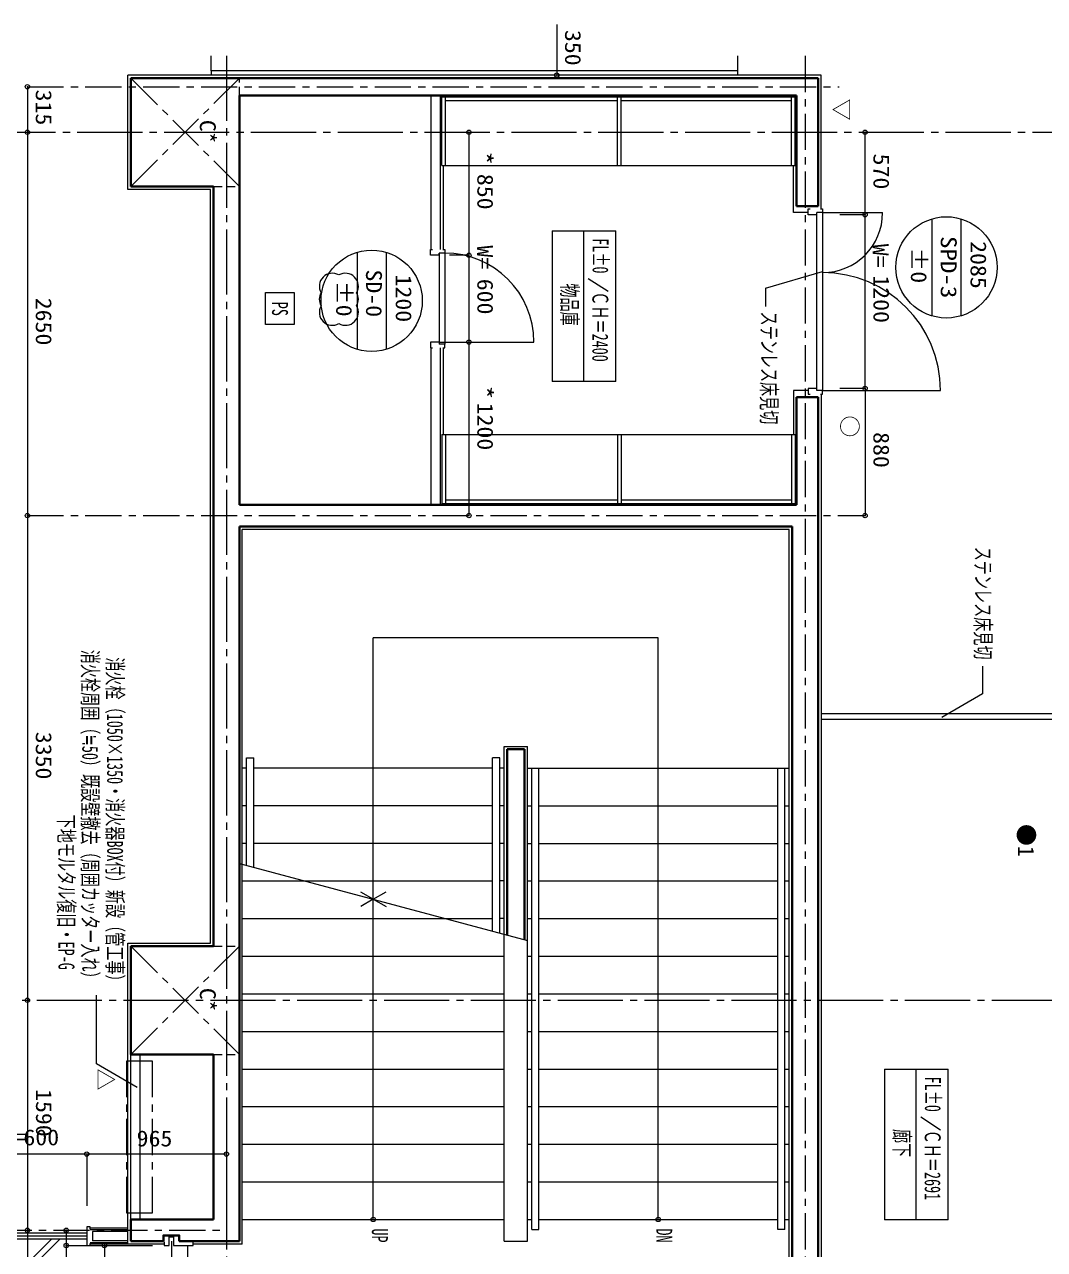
# Model space of a CAD drawing. Units: millimetres at full size, sheet at 1:50. Extents: x -48066 to 77311, y -302220 to 10476.
# Drawn here: x 51353 to 58401, y -34399 to -25932 of the extents above; entities that cross this region are included whole.
import ezdxf
from ezdxf.enums import TextEntityAlignment as Align

# ---------------------------------------------------------------- set-up
doc = ezdxf.new("R2010")
doc.units = ezdxf.units.MM
doc.header["$LTSCALE"] = 50
doc.header["$PDMODE"] = 32
doc.header["$PDSIZE"] = 30
for name, pattern in [('CHAIN1', [8, 5, -1, 1, -1]), ('CHAIN2', [12, 9, -1, 1, -1]), ('DASHED1', [1.8, 1.2, -0.6]), ('DOUBLE_CHAIN2', [12.8, 9, -1, 0.6, -0.6, 0.6, -1])]:
    doc.linetypes.add(name, pattern=pattern)
for name, color, linetype, lineweight in [('0-0_通り芯', 4, 'Continuous', 18), ('0-1_壁芯', 4, 'Continuous', 18), ('0-4_z246', 3, 'Continuous', 18), ('0-6_LGS', 4, 'Continuous', 18), ('0-7_仕上げ線', 3, 'Continuous', 18), ('0-8_平詳寸法', 4, 'Continuous', 18), ('0-B_内部建具', 4, 'Continuous', 18), ('0-C_文字', 4, 'Continuous', 18), ('1-1_床雑', 4, 'Continuous', 18), ('2-3_z770', 4, 'Continuous', 18), ('2-C_文字', 4, 'CHAIN1', 18), ('3-0_平詳文字', 4, 'Continuous', 18), ('3-1_室名符号', 4, 'Continuous', 18), ('4-4_柱・壁', 2, 'Continuous', 35), ('4-5_柱壁寸法', 7, 'CHAIN1', 9), ('4-6_ｽﾗﾌﾞ寸法', 6, 'Continuous', 18), ('C-F_補助線', 4, 'Continuous', 18)]:
    doc.layers.add(name, color=color, linetype=linetype, lineweight=lineweight)
doc.layers.add('6-8', color=7, linetype='Continuous')
doc.styles.add('ＭＳ ゴシック', font='')
doc.styles.get('ＭＳ ゴシック').set_extended_font_data('MS Gothic')

msp = doc.modelspace()

# ---------------------------------------------------------------- linework, layer by layer
at = {"layer": '0-0_通り芯', "color": 6, "linetype": 'CHAIN2'}
for p, q in [((52747.4, -26148.41), (52747.4, -53050.25)), ((44517.4, -26676.59), (67445.14, -26676.59)), ((38836.91, -32676.59), (67445.14, -32676.59))]:
    msp.add_line(p, q, dxfattribs=at)
at = {"layer": '0-1_壁芯', "linetype": 'CHAIN1'}
for p, q in [((56747.4, -26148.41), (56747.4, -36326.59)), ((51372.66, -26361.59), (56981.2, -26361.59)), ((51372.66, -29326.59), (57160.68, -29326.59)), ((47552.39, -34266.59), (52747.4, -34266.59))]:
    msp.add_line(p, q, dxfattribs=at)
at = {"layer": '0-1_壁芯'}
for p, q in [((51372.66, -26361.59), (51372.66, -26676.59)), ((51372.66, -26676.59), (51372.66, -29326.59)), ((51372.66, -29326.59), (51372.66, -32676.59)), ((51372.66, -32676.59), (51372.66, -34266.59)), ((51372.66, -34266.59), (51372.66, -36726.59))]:
    msp.add_line(p, q, dxfattribs=at)
for p in [(51372.66, -26361.59), (51372.66, -26676.59), (51372.66, -29326.59), (51372.66, -32676.59), (51372.66, -34266.59)]:
    msp.add_point(p, dxfattribs=at)
at = {"layer": '0-4_z246'}
for p, q in [((51539.81, -34327.6), (49540.82, -36326.59)), ((51596.38, -34327.6), (49597.39, -36326.59))]:
    msp.add_line(p, q, dxfattribs=at)
at = {"layer": '0-6_LGS'}
for p, q in [((54162.4, -27486.6), (54162.4, -26421.59)), ((54227.4, -27486.6), (54227.4, -26421.59)), ((54162.4, -29251.59), (54162.4, -28166.6)), ((54227.4, -29251.59), (54227.4, -28166.6)), ((52087.4, -34191.59), (52087.4, -33051.59)), ((52152.4, -34191.59), (52152.4, -33051.59)), ((52067.4, -34274.59), (51822.4, -34274.59)), ((51822.4, -34274.6), (51822.4, -34339.6)), ((52067.4, -34339.59), (51822.4, -34339.59))]:
    msp.add_line(p, q, dxfattribs=at)
at = {"layer": '0-7_仕上げ線'}
for p, q in [((56857.41, -26281.59), (52067.4, -26281.59)), ((56282.4, -26281.59), (56282.4, -26251.59)), ((56857.42, -27206.59), (56857.41, -26281.59)), ((54237.4, -26906.61), (54262.4, -26906.61)), ((54247.4, -27486.6), (54247.4, -26906.61)), ((56667.38, -27231.59), (56667.38, -26906.59)), ((52637.4, -32281.59), (52637.4, -27071.6)), ((56767.39, -27231.59), (56667.38, -27231.59)), ((54247.4, -28766.59), (54247.4, -28166.6)), ((56667.38, -28461.59), (56667.38, -28766.59)), ((56857.4, -28486.59), (56857.39, -35547.22)), ((52857.4, -34361.59), (52857.4, -29421.59)), ((56637.39, -29421.59), (52857.4, -29421.59)), ((56637.39, -35751.6), (56637.39, -29421.59)), ((52067.4, -34361.59), (52067.4, -32281.59)), ((52067.4, -32281.59), (52637.4, -32281.59)), ((52067.4, -34252.59), (51807.4, -34252.59)), ((52067.4, -34262.09), (51807.4, -34262.09)), ((52067.4, -34352.09), (51807.4, -34352.09)), ((52317.4, -34361.59), (51807.4, -34361.59)), ((52857.4, -34361.59), (52517.4, -34361.59))]:
    msp.add_line(p, q, dxfattribs=at)
for points in [[(52637.4, -27071.6), (52067.4, -27071.6), (52067.4, -26281.59)], [(56282.4, -26251.59), (52642.4, -26251.59), (52642.4, -26281.59)]]:
    msp.add_lwpolyline(points, dxfattribs=at)
at = {"layer": '0-8_平詳寸法'}
msp.add_line((55029.98, -25931.59), (55029.98, -26281.59), dxfattribs=at)
msp.add_point((55029.98, -26281.59), dxfattribs=at)
at = {"layer": '0-B_内部建具'}
for p, q in [((56867.39, -27231.59), (57282.39, -27231.59)), ((56867.39, -27231.59), (56867.39, -28461.59)), ((54217.39, -27526.6), (54217.39, -27511.6)), ((54217.39, -27511.6), (54217.39, -28141.6)), ((54257.39, -27511.6), (54257.39, -28141.6)), ((54217.39, -28126.6), (54217.39, -28141.6)), ((54217.39, -28126.6), (54872.39, -28126.6)), ((56767.39, -28461.59), (56667.38, -28461.59)), ((56867.39, -28461.59), (57682.39, -28461.59)), ((51782.4, -34285.6), (51182.4, -34285.6)), ((51782.4, -34306.6), (51182.4, -34306.6)), ((51782.4, -34327.6), (51182.4, -34327.6)), ((52480.73, -35556.59), (52480.73, -34371.59))]:
    msp.add_line(p, q, dxfattribs=at)
at = {"layer": '0-B_内部建具', "linetype": 'DOUBLE_CHAIN2'}
msp.add_line((52367.4, -34341.59), (52367.4, -36326.59), dxfattribs=at)
at = {"layer": '0-B_内部建具'}
for points in [[(56827.39, -27246.59), (56767.39, -27246.59), (56767.39, -27206.59), (56782.39, -27206.59)], [(56852.39, -27206.59), (56867.39, -27206.59), (56867.39, -27231.59), (56827.39, -27231.59)], [(56852.39, -28486.59), (56867.39, -28486.59), (56867.39, -28461.59), (56827.39, -28461.59), (56827.39, -27231.59)], [(54217.39, -27526.6), (54157.39, -27526.6), (54157.39, -27486.6), (54172.39, -27486.6)], [(54242.39, -27486.6), (54257.39, -27486.6), (54257.39, -27511.6), (54217.39, -27511.6)], [(54217.39, -28126.6), (54157.39, -28126.6), (54157.39, -28166.6), (54172.39, -28166.6)], [(54242.39, -28166.6), (54257.39, -28166.6), (54257.39, -28141.6), (54217.39, -28141.6)], [(56827.39, -28446.59), (56767.39, -28446.59), (56767.39, -28486.59), (56782.39, -28486.59)], [(51807.4, -34257.6), (51807.4, -34242.6), (51782.4, -34242.6), (51782.4, -34371.6)], [(51782.4, -34371.6), (51807.4, -34371.6), (51807.4, -34356.6)], [(52317.4, -34346.59), (52317.4, -34371.59), (52352.4, -34371.59), (52352.4, -34311.59), (52382.4, -34311.59), (52382.4, -34371.59), (52517.4, -34371.59), (52517.4, -34351.59)]]:
    msp.add_lwpolyline(points, dxfattribs=at)
for centre, radius, start, end in [((56867.39, -27231.59), 415, 269.99996, 359.99996), ((54257.39, -28126.6), 615, 0, 90), ((56867.39, -28461.59), 815, 0.00004, 90.00004)]:
    msp.add_arc(centre, radius, start, end, dxfattribs=at)
at = {"layer": '0-C_文字'}
for p, q in [((54423.76, -26676.59), (54423.76, -27526.6)), ((57160.68, -27246.59), (57160.68, -26676.59)), ((57160.68, -27246.59), (56987.54, -27246.59)), ((57160.68, -28446.59), (57160.68, -27246.59)), ((54423.76, -27526.6), (54289.92, -27526.6)), ((54423.76, -27526.6), (54423.76, -28126.6)), ((54423.76, -28126.6), (54423.76, -29326.59)), ((57160.68, -28446.59), (56987.54, -28446.59)), ((57160.68, -28446.59), (57160.68, -29326.59)), ((51782.4, -33739.45), (51182.4, -33739.45)), ((51782.4, -33739.45), (51782.4, -34096.46)), ((52747.4, -33739.45), (51782.4, -33739.45)), ((52747.4, -33739.45), (52747.4, -34096.46)), ((51640.5, -34266.59), (51640.5, -34371.59)), ((51640.5, -34371.59), (51640.5, -37921.59)), ((51640.5, -34371.59), (52236.14, -34371.59)), ((51904.5, -34371.59), (51904.5, -37051.59))]:
    msp.add_line(p, q, dxfattribs=at)
at = {"layer": '0-C_文字', "color": 7, "lineweight": 9}
for p, q in [((53762.4, -34191.59), (53762.4, -30171.59)), ((55732.39, -30171.59), (53762.4, -30171.59)), ((55732.39, -34191.59), (55732.39, -30171.59)), ((53762.4, -31978), (53676.28, -31928.28)), ((53762.4, -31978), (53676.28, -32027.72)), ((53762.4, -31978), (53851.32, -31926.66)), ((53762.4, -31978), (53851.32, -32029.34))]:
    msp.add_line(p, q, dxfattribs=at)
for centre in [(53762.4, -34191.59), (55732.39, -34191.59)]:
    msp.add_circle(centre, 15, dxfattribs=at)
at = {"layer": '0-C_文字'}
for p in [(54423.76, -26676.59), (57160.68, -26676.59), (57160.68, -27246.59), (54423.76, -27526.6), (54423.76, -28126.6), (57160.68, -28446.59), (54423.76, -29326.59), (57160.68, -29326.59), (51782.4, -33739.45), (52747.4, -33739.45), (51640.5, -34266.59), (51640.5, -34371.59), (51904.5, -34371.59)]:
    msp.add_point(p, dxfattribs=at)
at = {"layer": '1-1_床雑'}
for p, q in [((52642.4, -26251.59), (52642.4, -26148.41)), ((56282.4, -26251.59), (56282.4, -26148.41)), ((54262.4, -26906.59), (54262.4, -26431.59)), ((54262.4, -26456.59), (55449.88, -26456.59)), ((55449.89, -26906.59), (55449.88, -26431.59)), ((55474.88, -26456.59), (56652.38, -26456.59)), ((56652.38, -26906.59), (56652.38, -26431.59)), ((56677.38, -26906.59), (56677.38, -26431.59)), ((54262.4, -26906.61), (55449.89, -26906.6)), ((55474.89, -26906.59), (56652.38, -26906.59)), ((56652.38, -26906.6), (56677.38, -26906.6)), ((54237.4, -28766.58), (54262.4, -28766.58)), ((54237.4, -28766.59), (54237.4, -29241.59)), ((54262.4, -28766.58), (55449.89, -28766.59)), ((54262.4, -28766.59), (54262.4, -29241.59)), ((55449.89, -28766.59), (55449.88, -29241.59)), ((55474.89, -28766.58), (56652.38, -28766.59)), ((56652.38, -28766.58), (56677.38, -28766.58)), ((56652.38, -28766.59), (56652.38, -29241.59)), ((56677.38, -28766.59), (56677.38, -29241.59)), ((54237.4, -29241.59), (56677.38, -29241.59)), ((54262.4, -29216.59), (55449.88, -29216.59)), ((55474.88, -29216.59), (56652.38, -29216.59)), ((58467.38, -30696.59), (56857.4, -30696.59)), ((58467.38, -30736.59), (56857.4, -30736.59)), ((54827.4, -32263.36), (54827.4, -30921.59))]:
    msp.add_line(p, q, dxfattribs=at)
for points in [[(54237.4, -26906.59), (54237.4, -26431.59), (56677.38, -26431.59)], [(55449.89, -26906.59), (55474.89, -26906.59), (55474.88, -26431.59)], [(55449.89, -28766.59), (55474.89, -28766.59), (55474.88, -29241.59)], [(54667.4, -32220.49), (54667.4, -30921.59), (54827.4, -30921.59)]]:
    msp.add_lwpolyline(points, dxfattribs=at)
at = {"layer": '2-3_z770'}
for p, q in [((52887.4, -31071.59), (52857.4, -31071.59)), ((52887.4, -31743.54), (52887.4, -31001.59)), ((52887.4, -31001.59), (52937.4, -31001.59)), ((52937.4, -31756.94), (52937.4, -31001.59)), ((54587.4, -31071.59), (52937.4, -31071.59)), ((54587.4, -32199.05), (54587.4, -31001.59)), ((54637.4, -31001.59), (54587.4, -31001.59)), ((54637.4, -32212.45), (54637.4, -31001.59)), ((54667.4, -31071.59), (54637.4, -31071.59)), ((54827.39, -31071.59), (56637.39, -31071.59)), ((54857.39, -34261.59), (54857.39, -31071.59)), ((54907.39, -34261.59), (54907.39, -31071.59)), ((56557.39, -34261.59), (56557.39, -31071.59)), ((56607.39, -34261.59), (56607.39, -31071.59)), ((52887.4, -31331.59), (52857.4, -31331.59)), ((54587.4, -31331.59), (52937.4, -31331.59)), ((54667.4, -31331.59), (54637.4, -31331.59)), ((54827.39, -31331.59), (54857.39, -31331.59)), ((54907.39, -31331.59), (56557.39, -31331.59)), ((56607.39, -31331.59), (56637.39, -31331.59)), ((52887.4, -31591.59), (52857.4, -31591.59)), ((54587.4, -31591.59), (52937.4, -31591.59)), ((54667.4, -31591.59), (54637.4, -31591.59)), ((54827.39, -31591.59), (54857.39, -31591.59)), ((54907.39, -31591.59), (56557.39, -31591.59)), ((56607.39, -31591.59), (56637.39, -31591.59)), ((52837.4, -31730.14), (54827.4, -32263.36)), ((52857.4, -31851.59), (54587.4, -31851.59)), ((54667.4, -31851.59), (54637.4, -31851.59)), ((54827.39, -31851.59), (54857.39, -31851.59)), ((54907.39, -31851.59), (56557.39, -31851.59)), ((56607.39, -31851.59), (56637.39, -31851.59)), ((52857.4, -32111.59), (54587.4, -32111.59)), ((54667.4, -32111.59), (54637.4, -32111.59)), ((54827.39, -32111.59), (54857.39, -32111.59)), ((54907.39, -32111.59), (56557.39, -32111.59)), ((56607.39, -32111.59), (56637.39, -32111.59)), ((54667.4, -34341.59), (54667.4, -32220.49)), ((54827.4, -34341.59), (54827.4, -32263.36)), ((52857.4, -32371.59), (54667.4, -32371.59)), ((54827.39, -32371.59), (54857.39, -32371.59)), ((54907.39, -32371.59), (56557.39, -32371.59)), ((56607.39, -32371.59), (56637.39, -32371.59)), ((52857.4, -32631.59), (54667.4, -32631.59)), ((54827.39, -32631.59), (54857.39, -32631.59)), ((54907.39, -32631.59), (56557.39, -32631.59)), ((56607.39, -32631.59), (56637.39, -32631.59)), ((52857.4, -32891.59), (54667.4, -32891.59)), ((54827.39, -32891.59), (54857.39, -32891.59)), ((54907.39, -32891.59), (56557.39, -32891.59)), ((56607.39, -32891.59), (56637.39, -32891.59)), ((52857.4, -33151.59), (54667.4, -33151.59)), ((54827.39, -33151.59), (54857.39, -33151.59)), ((54907.39, -33151.59), (56557.39, -33151.59)), ((56607.39, -33151.59), (56637.39, -33151.59)), ((52857.4, -33411.59), (54667.4, -33411.59)), ((54827.39, -33411.59), (54857.39, -33411.59)), ((54907.39, -33411.59), (56557.39, -33411.59)), ((56607.39, -33411.59), (56637.39, -33411.59)), ((52857.4, -33671.59), (54667.4, -33671.59)), ((54827.39, -33671.59), (54857.39, -33671.59)), ((54907.39, -33671.59), (56557.39, -33671.59)), ((56607.39, -33671.59), (56637.39, -33671.59)), ((52857.4, -33931.59), (54667.4, -33931.59)), ((54827.39, -33931.59), (54857.39, -33931.59)), ((54907.39, -33931.59), (56557.39, -33931.59)), ((56607.39, -33931.59), (56637.39, -33931.59)), ((52857.4, -34191.59), (54667.4, -34191.59)), ((54827.39, -34191.59), (54857.39, -34191.59)), ((54907.39, -34191.59), (56557.39, -34191.59)), ((56607.39, -34191.59), (56637.39, -34191.59)), ((54857.39, -34261.59), (54907.39, -34261.59)), ((56607.39, -34261.59), (56557.39, -34261.59)), ((54667.4, -34341.59), (54827.4, -34341.59))]:
    msp.add_line(p, q, dxfattribs=at)
at = {"layer": '2-C_文字'}
msp.add_lwpolyline([(52237.4, -33096.59), (52057.4, -33096.59), (52057.4, -34146.59), (52237.4, -34146.59)], close=True, dxfattribs=at)
at = {"layer": '3-0_平詳文字'}
for p, q in [((56473.26, -27753), (56867.39, -27638.62)), ((56473.26, -27753), (56473.26, -27880.11)), ((51850.82, -33116.11), (51850.82, -32641.95)), ((52131.97, -33278.43), (51850.82, -33116.11))]:
    msp.add_line(p, q, dxfattribs=at)
msp.add_lwpolyline([(53216.42, -27783.08), (53216.42, -28004.31), (53018.37, -28004.31), (53018.37, -27783.08)], close=True, dxfattribs=at)
msp.add_lwpolyline([(57972.85, -30367.06), (57972.85, -30557.57), (57690.32, -30720.69)], dxfattribs=at)
at = {"layer": '3-1_室名符号'}
for p, q in [((54998.24, -27357.67), (54998.24, -28398.81)), ((54998.24, -27357.67), (55437.98, -27357.67)), ((55217.98, -28398.81), (55217.98, -27357.67)), ((55437.98, -28398.81), (55437.98, -27357.67)), ((55384.92, -27778.26), (55248.47, -27689.44)), ((55437.98, -28398.81), (54998.24, -28398.81)), ((57294.98, -33152.7), (57294.98, -34193.84)), ((57294.98, -33152.7), (57734.73, -33152.7)), ((57514.72, -34193.84), (57514.72, -33152.7)), ((57734.73, -34193.84), (57734.73, -33152.7)), ((57681.67, -33573.28), (57545.21, -33484.46)), ((57734.73, -34193.84), (57294.98, -34193.84))]:
    msp.add_line(p, q, dxfattribs=at)
at = {"layer": '4-4_柱・壁'}
for p, q in [((52087.4, -27051.6), (52087.4, -26301.59)), ((56837.39, -26301.59), (52087.4, -26301.59)), ((56837.39, -26301.59), (56837.39, -27186.6)), ((56687.39, -26421.59), (52837.4, -26421.59)), ((52837.4, -29251.59), (52837.4, -26421.59)), ((56687.39, -26421.59), (56687.39, -27186.6)), ((52657.4, -27051.6), (52087.4, -27051.6)), ((52657.4, -32301.59), (52657.4, -27051.6)), ((56837.4, -27186.6), (56687.39, -27186.6)), ((56687.39, -28506.59), (56687.39, -29251.59)), ((56837.4, -28506.59), (56687.39, -28506.59)), ((56837.4, -28506.59), (56837.39, -35547.22)), ((56687.39, -29251.59), (52837.4, -29251.59)), ((52837.4, -34341.59), (52837.4, -29401.59)), ((56657.39, -29401.59), (52837.4, -29401.59)), ((56657.39, -29401.59), (56657.39, -35731.6)), ((54687.4, -32225.85), (54687.4, -30941.59)), ((54807.4, -30941.59), (54687.4, -30941.59)), ((54807.4, -32258), (54807.4, -30941.59)), ((52657.4, -32301.59), (52087.4, -32301.59)), ((52087.4, -33051.59), (52087.4, -32301.59)), ((52657.4, -33051.59), (52087.4, -33051.59)), ((52657.4, -34191.59), (52657.4, -33051.59)), ((52657.4, -34191.59), (52087.4, -34191.59)), ((52087.4, -34341.59), (52087.4, -34191.59)), ((52312.4, -34341.59), (52087.4, -34341.59)), ((52837.4, -34341.59), (52422.4, -34341.59))]:
    msp.add_line(p, q, dxfattribs=at)
at = {"layer": '4-4_柱・壁', "color": 3, "linetype": 'DASHED1', "lineweight": 18}
for p, q in [((52837.4, -26421.59), (52837.4, -26301.59)), ((52657.4, -27051.6), (52837.39, -27051.6)), ((52657.4, -32301.59), (52837.4, -32301.59)), ((52657.4, -33051.59), (52837.4, -33051.59))]:
    msp.add_line(p, q, dxfattribs=at)
at = {"layer": '4-4_柱・壁'}
msp.add_lwpolyline([(52312.4, -34341.59), (52312.4, -34301.59), (52422.4, -34301.59), (52422.4, -34341.59)], dxfattribs=at)
at = {"layer": '4-5_柱壁寸法'}
for p, q in [((52837.39, -27051.6), (52087.39, -26301.59)), ((52837.39, -26301.59), (52087.39, -27051.6)), ((52837.4, -33051.6), (52087.39, -32301.59)), ((52837.4, -32301.59), (52087.39, -33051.6))]:
    msp.add_line(p, q, dxfattribs=at)
at = {"layer": '4-6_ｽﾗﾌﾞ寸法'}
for centre, start, end in [((53479.84, -27740.99), 60, 210), ((53569.84, -27740.99), 330, 120), ((53479.84, -27830.99), 150, 210), ((53569.84, -27830.99), 330, 30), ((53479.84, -27920.99), 150, 300), ((53569.84, -27920.99), 240, 30)]:
    msp.add_arc(centre, 90, start, end, dxfattribs=at)
at = {"layer": 'C-F_補助線'}
for p, q in [((57623.27, -27274.96), (57623.27, -27945.79)), ((57823.27, -27274.96), (57823.27, -27945.79)), ((53651.45, -27505.96), (53651.45, -28176.79)), ((53851.45, -27505.96), (53851.45, -28176.79))]:
    msp.add_line(p, q, dxfattribs=at)
for centre in [(57723.27, -27610.37), (53751.45, -27841.37)]:
    msp.add_circle(centre, 350, dxfattribs=at)

# ---------------------------------------------------------------- texts
at = {"layer": '0-1_壁芯', "style": 'ＭＳ ゴシック', "width": 1.1}
for s, p in [('315', (51397.66, -26381.59)), ('2650', (51397.66, -27820.34)), ('3350', (51397.66, -30820.34)), ('1590', (51398.98, -33290.34))]:
    msp.add_text(s, height=110, rotation=270, dxfattribs=at).set_placement(p, align=Align.BOTTOM_LEFT)
at = {"layer": '0-8_平詳寸法', "style": 'ＭＳ ゴシック', "width": 1.1}
msp.add_text('350', height=110, rotation=270, dxfattribs=at).set_placement((55054.98, -25969.09), align=Align.BOTTOM_LEFT)
at = {"layer": '0-C_文字', "style": 'ＭＳ ゴシック'}
for s, width, p in [('*', 1.35, (54442.79, -26805.47)), ('570', 1.1, (57185.68, -26824.09)), ('850', 1.1, (54448.76, -26964.1)), ('W=', 1.1, (54446.07, -27458.26)), ('W=', 1.1, (57181.06, -27447.16)), ('1200', 1.1, (57185.68, -27665.34)), ('600', 1.1, (54448.76, -27689.1)), ('*', 1.35, (54444.95, -28424.35)), ('1200', 1.1, (54448.76, -28545.35)), ('880', 1.1, (57185.68, -28749.09))]:
    msp.add_text(s, height=110, rotation=270, dxfattribs=dict(at, width=width)).set_placement(p, align=Align.BOTTOM_LEFT)
at = {"layer": '0-C_文字', "style": 'ＭＳ ゴシック', "width": 1.1}
for s, p in [('W=', (51209.54, -33709.55)), ('600', (51344.9, -33711.85)), ('965', (52127.4, -33719.48))]:
    msp.add_text(s, height=110, dxfattribs=at).set_placement(p, align=Align.BOTTOM_LEFT)
at = {"layer": '3-0_平詳文字', "style": 'ＭＳ ゴシック', "width": 0.65}
for s, p in [('PS', (53030.14, -27848.25)), ('ステンレス床見切', (56410.56, -27915.42)), ('ステンレス床見切', (57888.94, -29541.05)), ('消火栓周囲（≒50）既設壁撤去（周囲カッター入れ）', (51718.77, -30253.7)), ('消火栓（1050×1350・消火器BOX付）新設（管工事）', (51890.53, -30305.58)), ('下地モルタル復旧・EP-G', (51554.37, -31393.17)), ('UP', (53720.4, -34253.63)), ('DN', (55685.34, -34253.63))]:
    msp.add_text(s, height=110, rotation=270, dxfattribs=at).set_placement(p, align=Align.BOTTOM_LEFT)
at = {"layer": '3-1_室名符号', "style": 'ＭＳ ゴシック', "width": 0.65}
for s, rotation, p in [('FL±0', 270, (55245.22, -27409.68)), ('物品庫', 269.999, (55031.3, -27721.39)), ('ＣＨ＝2400', 270, (55243.47, -27775.83)), ('FL±0', 270, (57541.97, -33204.71)), ('廊下', 269.999, (57328.04, -33566.41)), ('ＣＨ＝2691', 270, (57540.22, -33570.85))]:
    msp.add_text(s, height=110, rotation=rotation, dxfattribs=at).set_placement(p, align=Align.BOTTOM_LEFT)
at = {"layer": '4-5_柱壁寸法', "color": 4, "style": 'ＭＳ ゴシック', "width": 1.1}
for p in [(52531.24, -26590.38), (52531.24, -32590.38)]:
    msp.add_text('C*', height=110, rotation=270, dxfattribs=at).set_placement(p, align=Align.BOTTOM_LEFT)
at = {"layer": '6-8', "style": 'ＭＳ ゴシック'}
for s, rotation, p in [('△', 90, (57091.98, -26595.36)), ('○', 270, (56965.51, -28633.78)), ('●1', 270, (58185.45, -31457.96)), ('△', 270, (51822.8, -33148.2))]:
    msp.add_text(s, height=110.9, rotation=rotation, dxfattribs=at).set_placement(p, align=Align.BOTTOM_LEFT)
at = {"layer": 'C-F_補助線', "style": 'ＭＳ ゴシック'}
for s, width, p in [('SPD-3', 1.15, (57651.25, -27393.92)), ('±0', 1.1, (57444.65, -27472.9)), ('2085', 1.1, (57856.8, -27429.04)), ('SD-0', 1.1, (53679.43, -27624.92)), ('1200', 1.1, (53884.98, -27660.04)), ('±0', 1.1, (53472.83, -27703.9))]:
    msp.add_text(s, height=110, rotation=270, dxfattribs=dict(at, width=width)).set_placement(p, align=Align.BOTTOM_LEFT)

doc.saveas('drawing.dxf')
